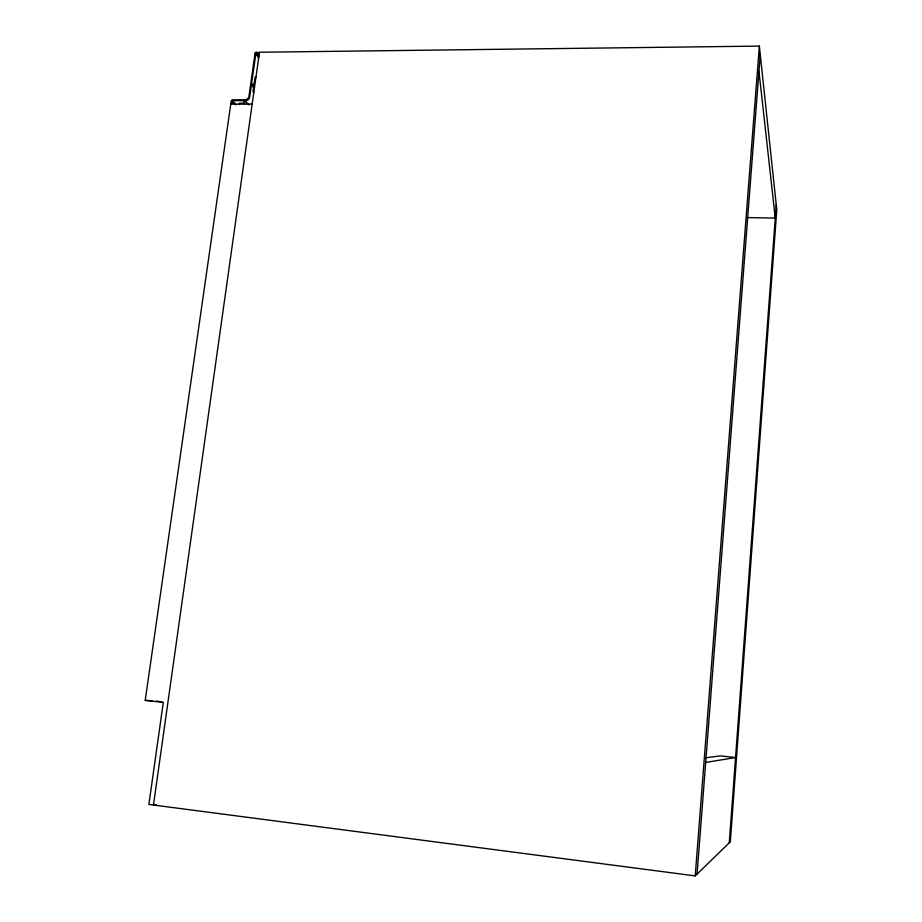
<?xml version="1.0" encoding="UTF-8"?>
<svg xmlns="http://www.w3.org/2000/svg" width="922" height="922" viewBox="0 0 922 922"><rect width="100%" height="100%" fill="white"/><g stroke="black" fill="none" stroke-linecap="round" stroke-linejoin="round"><path stroke-width="1.38" d="M259.393 52.681L256.039 52.289L255.071 53.153L248.963 96.303A3.711 3.204 -45.6 0 1 245.045 99.783L232.24 99.83L231.261 100.705L145.215 700.363L163.309 702.368L148.88 804.433L695.223 875.9L730.328 841.774L776.785 209.813L759.348 46.1L259.462 52.243L153.467 805.033L156.233 804.779M729.267 842.8L776.255 204.765M695.223 875.9L759.348 46.1M697.078 874.091L760.247 54.559M244.434 104.128L244.929 100.659L245.782 100.659A3.711 3.204 -45.5 0 0 249.701 97.167L251.418 85.031L253.988 85.02L253.008 91.946L253.873 91.946M258.736 57.406L257.872 57.406L258.483 53.119L255.924 53.142L251.533 84.167L254.103 84.156L255.083 77.241L255.936 77.229M239.305 104.14L239.42 103.276L243.696 103.264L244.076 100.659L232.114 100.694L231.745 103.299L235.156 103.287L235.029 104.151M705.687 762.436L735.549 757.538L720.474 755.89L705.365 757.815M230.765 104.163L252.155 104.105M746.855 217.592L775.264 218.076L758.956 71.294M145.215 700.363L152.095 700.778M156.221 701.158L161.73 701.769M232.114 100.694L236.032 104.878M244.929 100.659L248.802 104.878M251.418 85.031L254.265 88.247M252.49 85.239L254.391 87.394M255.071 53.153L256.904 55.343M256.039 52.289L258.794 55.574M255.924 53.142L258.679 56.438"/></g></svg>
